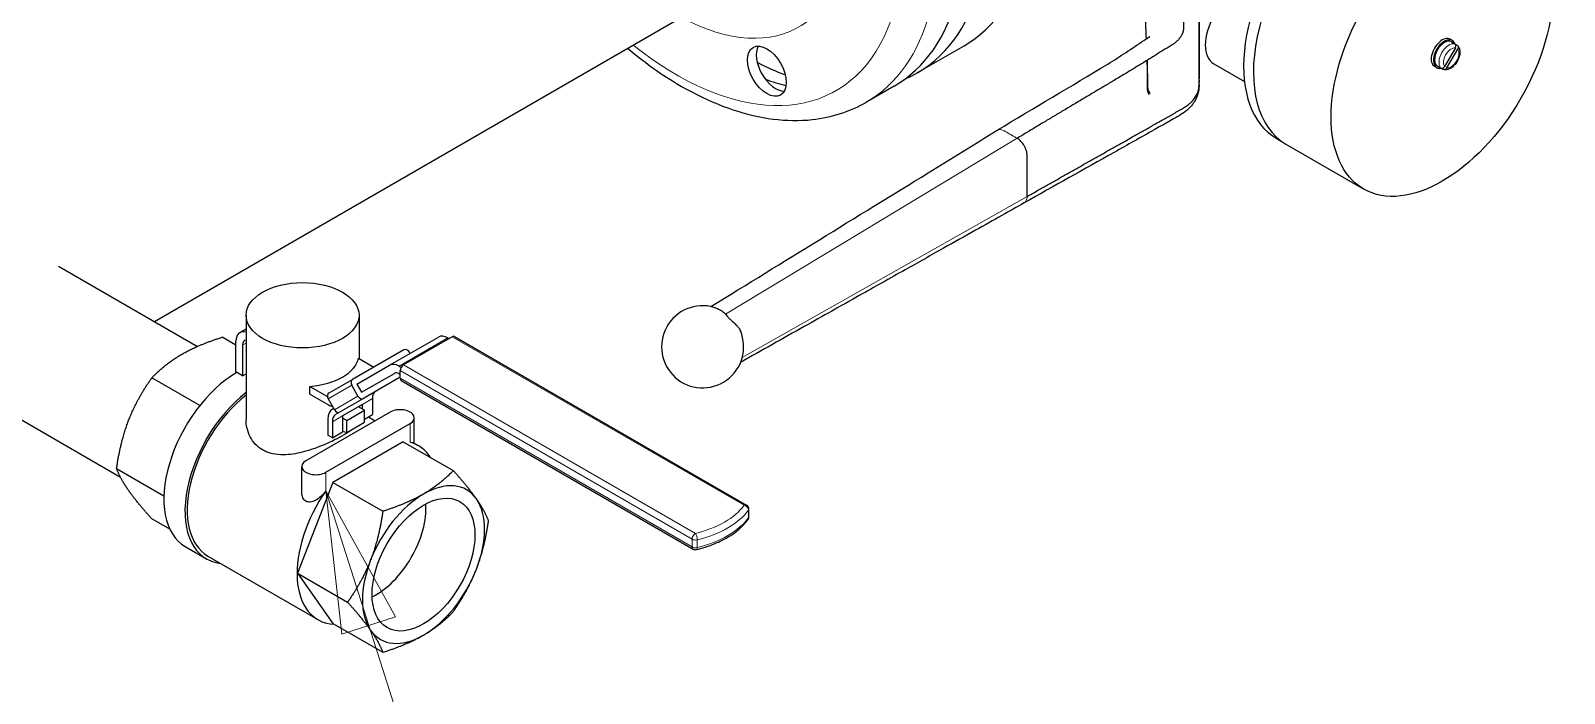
# Model space of a CAD drawing. Header units: millimetres. Extents: x 0 to 8400, y 0 to 5940.
# Drawn here: x 6740 to 7283, y 4742 to 4976 of the extents above; entities that cross this region are included whole.
import ezdxf

# ---------------------------------------------------------------- set-up
doc = ezdxf.new("R2010")
doc.units = ezdxf.units.MM
doc.header["$LTSCALE"] = 20
for name, color, linetype, lineweight in [('Symbol', 7, 'Continuous', 18), ('Visible', 7, 'Continuous', 25), ('Visible Narrow', 7, 'Continuous', 18)]:
    doc.layers.add(name, color=color, linetype=linetype, lineweight=lineweight)

# ---------------------------------------------------------------- blocks, each defined once
blk = doc.blocks.new('Balloon9')
at = {"layer": 'Symbol'}
for p, q in [((342.984, 238.275), (342.225, 240.657)), ((343.461, 238.427), (342.225, 240.657)), ((342.225, 240.657), (342.508, 238.123)), ((342.508, 238.123), (343.461, 238.427)), ((342.984, 238.275), (354.654, 201.637))]:
    blk.add_line(p, q, dxfattribs=at)
at = {"layer": 'Symbol', "flags": 128}
blk.add_lwpolyline([(343.461, 238.427), (342.225, 240.657), (342.508, 238.123), (343.461, 238.427)], dxfattribs=at)
at = {"layer": 'Symbol'}
blk.add_solid([(343.461, 238.427), (342.225, 240.657), (342.508, 238.123), (343.461, 238.427)], dxfattribs=at)

msp = doc.modelspace()

# ---------------------------------------------------------------- linework, layer by layer
at = {"layer": 'Visible'}
for p, q in [((6999.49, 4997.5), (6783.87, 4873.01)), ((7053.99, 4961.16), (7070.49, 4970.69)), ((7244.37, 4969.9), (7240.58, 4963.32)), ((7241.41, 4962.83), (7245.21, 4969.41)), ((7243.31, 4972.54), (7242.53, 4972.99)), ((7243.03, 4972.06), (7243.98, 4971.51)), ((7244.15, 4971.33), (7243.53, 4971.69)), ((7244.34, 4971.18), (7244.36, 4971.21)), ((7244.36, 4971.21), (7244.99, 4970.85)), ((7158.91, 4964.24), (7169.73, 4957.99)), ((7237.76, 4962.91), (7236.97, 4963.37)), ((7238.03, 4963.4), (7238.98, 4962.85)), ((7238.6, 4963.15), (7239.22, 4962.79)), ((7239.43, 4962.67), (7239.45, 4962.71)), ((7240.06, 4962.31), (7239.43, 4962.67)), ((7045.74, 4956.4), (7035.92, 4950.73)), ((7180.94, 4937.98), (7182.71, 4936.96)), ((7184.42, 4935.85), (7211.92, 4919.97)), ((6749.81, 4892.68), (6799.03, 4864.27)), ((6814.07, 4869.18), (6816.26, 4870.44)), ((6816.26, 4875.29), (6816.26, 4838.42)), ((6856.26, 4875.29), (6856.26, 4860.03)), ((6812.69, 4864.75), (6807.84, 4867.54)), ((6812.69, 4855.24), (6812.69, 4866.13)), ((6867.09, 4857.62), (6884.38, 4867.6)), ((6889.28, 4867.72), (6872, 4857.74)), ((6887.71, 4867.27), (6888.1, 4867.04)), ((6890.11, 4867.81), (6993.45, 4808.15)), ((6815.05, 4864.77), (6815.05, 4853.88)), ((6872.06, 4863.06), (6853.99, 4852.62)), ((6856.1, 4860.12), (6861.54, 4856.98)), ((6874.35, 4861.81), (6874.08, 4862.29)), ((6815.05, 4853.88), (6812.69, 4855.24)), ((6815.05, 4853.88), (6816.26, 4854.58)), ((6855.5, 4850.93), (6867.09, 4857.62)), ((6857.16, 4848.04), (6868.76, 4854.73)), ((6870.42, 4857.29), (6871.16, 4856.86)), ((6870.42, 4854.57), (6870.82, 4854.34)), ((6870.82, 4852.98), (6870.82, 4855.7)), ((6799.89, 4843.33), (6782.9, 4853.14)), ((6838.81, 4847.42), (6838.81, 4850.14)), ((6838.81, 4850.14), (6845.05, 4846.54)), ((6845.66, 4847.81), (6853.99, 4852.62)), ((6855.87, 4846.65), (6853.65, 4850.5)), ((6855.5, 4850.93), (6857.16, 4848.04)), ((6870.82, 4853.36), (6857.88, 4845.89)), ((6871.16, 4852.22), (6974.5, 4792.56)), ((6722.97, 4846.21), (6771.76, 4818.04)), ((6838.81, 4847.42), (6845.5, 4843.56)), ((6845.31, 4845.69), (6847.54, 4841.84)), ((6857.88, 4845.89), (6849.55, 4841.08)), ((6857.44, 4843.75), (6850.37, 4839.67)), ((6857.44, 4842.11), (6857.44, 4843.75)), ((6860.97, 4845.79), (6860.97, 4840.13)), ((6867.29, 4841.04), (6837.44, 4823.81)), ((6845.26, 4838.54), (6845.26, 4832.87)), ((6847.26, 4842.32), (6846.87, 4842.1)), ((6849.55, 4841.08), (6847.98, 4840.17)), ((6850.37, 4839.67), (6850.37, 4834)), ((6851.91, 4838.04), (6850.37, 4838.93)), ((6851.91, 4838.04), (6858.19, 4841.67)), ((6851.91, 4833.8), (6851.91, 4838.04)), ((6858.19, 4841.67), (6856.01, 4842.93)), ((6858.19, 4837.43), (6858.19, 4841.67)), ((6858.19, 4838.52), (6860.97, 4840.13)), ((6859.63, 4839.35), (6861.99, 4837.98)), ((6875.83, 4829.99), (6875.83, 4839)), ((6844.51, 4819.72), (6874.36, 4836.96)), ((6846.83, 4831.96), (6845.26, 4832.87)), ((6846.83, 4837.63), (6846.83, 4831.96)), ((6846.83, 4831.96), (6850.37, 4834)), ((6850.37, 4834.29), (6851.91, 4833.8)), ((6851.91, 4833.8), (6858.19, 4837.43)), ((6871.91, 4830.56), (6846.96, 4816.15)), ((6871.91, 4830.56), (6889.62, 4820.33)), ((6875.83, 4830), (6877.21, 4829.2)), ((6835.97, 4812.75), (6835.97, 4821.77)), ((6787.17, 4811.32), (6770.42, 4820.99)), ((6846.96, 4816.15), (6834.49, 4784)), ((6846.96, 4816.15), (6864.67, 4805.93)), ((6994.28, 4803.98), (6994.28, 4806.7)), ((6789.28, 4799.56), (6782.9, 4803.24)), ((6794.75, 4793.41), (6802.21, 4789.1)), ((6802.77, 4790.07), (6841.66, 4767.61)), ((6834.49, 4784), (6846.96, 4766.25)), ((6834.49, 4784), (6852.2, 4773.77)), ((6846.96, 4766.25), (6864.67, 4756.03))]:
    msp.add_line(p, q, dxfattribs=at)
for centre, radius, start, end in [((6977.88, 4864.13), 14.53, 73.8007, 22.7481), ((6992.61, 4806.7), 1.67, 0, 60), ((6992.61, 4803.98), 1.67, 323.804, 0), ((6975.33, 4794), 1.67, 240, 283.7083)]:
    msp.add_arc(centre, radius, start, end, dxfattribs=at)
for centre, major_axis, ratio, start_param, end_param in [((7009.38, 5076.54), (61.11, -105.85), 0.57735, 0, 3.141593), ((6984.63, 5062.25), (61.11, -105.85), 0.57735, 0, 3.141593), ((6992.88, 5067.01), (61.11, -105.85), 0.57735, 6.215637, 9.492326), ((7212.25, 4984.06), (27.83, 48.21), 0.57735, 0, 3.141593), ((7208.71, 4986.1), (-27.78, -48.11), 0.57735, 4.480311, 6.283185), ((7166.27, 4976.99), (-7.36, -12.75), 0.57735, 3.141593, 6.283185), ((7239.75, 4968.18), (2.78, 4.81), 0.57735, 0, 3.141593), ((7003.75, 4963.48), (-4.86, 8.42), 0.57735, 0.329161, 2.812432), ((7240.53, 4967.73), (-2.78, -4.81), 0.57735, 2.675273, 6.749505), ((7240.53, 4967.73), (-2.5, -4.33), 0.57735, 3.141593, 6.283185), ((7241.48, 4967.18), (2.5, 4.33), 0.57735, 6.115737, 6.450633), ((6992.88, 5067.01), (61.11, -105.85), 0.57735, 5.547816, 5.663602), ((7241.48, 4967.18), (-2.5, -4.33), 0.57735, 6.115737, 6.450633), ((6984.63, 5062.25), (58.89, -102), 0.57735, 5.685087, 5.774868), ((6817.4, 4863.41), (-3.33, 5.77), 0.57735, 5.742874, 7.068583), ((6817.4, 4863.41), (-1.67, 2.89), 0.57735, 6.004472, 7.068583), ((6887.71, 4861.83), (-3.33, 5.77), 0.57735, 5.497787, 6.283185), ((6889.28, 4866.36), (0.83, 1.44), 0.57735, 0, 0.785398), ((6836.26, 4861.59), (20, 0), 0.57735, 4.840324, 6.155251), ((6872.9, 4861.61), (-0.83, 1.44), 0.816497, 4.712389, 6.283185), ((6813.08, 4825.17), (-18.33, -31.75), 0.57735, 3.930017, 6.283185), ((6870.42, 4851.85), (-3.33, 5.77), 0.57735, 5.497787, 6.283185), ((6870.42, 4851.85), (-1.67, 2.89), 0.57735, 5.497787, 6.283185), ((6872, 4856.38), (0.83, 1.44), 0.57735, 0.785398, 2.356194), ((6854.83, 4851.18), (-0.83, 1.44), 0.816497, 0, 1.570796), ((6872, 4853.66), (-0.83, -1.44), 0.57735, 5.497787, 6.283185), ((6820.55, 4820.86), (-18.33, -31.75), 0.57735, 4.093082, 6.529994), ((6820.55, 4820.86), (-17.78, -30.79), 0.57735, 4.098323, 6.283185), ((6846.49, 4846.37), (-0.83, 1.44), 0.816497, 0, 1.570796), ((6845.5, 4849), (3.33, -5.77), 0.57735, 5.497787, 5.792303), ((6857.05, 4847.33), (0.83, -1.44), 0.816497, 4.712389, 6.283185), ((6864.9, 4843.53), (-2.78, 4.81), 0.57735, 0, 0.785398), ((6850.76, 4835.36), (-3.89, 6.74), 0.57735, 0, 0.785398), ((6850.76, 4835.36), (-2.78, 4.81), 0.57735, 0, 0.785398), ((6848.71, 4842.52), (0.83, -1.44), 0.816497, 4.712389, 6.283185), ((6870.83, 4839), (5, 0), 0.57735, 5.497787, 8.63938), ((6859.44, 4798.4), (17.78, 30.79), 0.57735, 5.994111, 6.432872), ((6840.97, 4821.77), (-5, 0), 0.57735, 5.497787, 8.63938), ((6879.08, 4787.06), (15.28, 26.46), 0.57735, 6.021386, 7.068583), ((6859.44, 4798.4), (-17.78, -30.79), 0.57735, 4.562702, 6.572259), ((6879.08, 4787.06), (-15.28, -26.46), 0.57735, 3.926991, 4.974188), ((6862.27, 4796.77), (12.5, 21.64), 0.57735, 3.849593, 5.575185), ((6879.08, 4787.06), (15.28, 26.46), 0.57735, 4.974188, 6.021386), ((6879.08, 4787.06), (-15.28, -26.46), 0.57735, 4.974188, 6.021386), ((6879.08, 4787.06), (15.28, 26.46), 0.57735, 3.926991, 4.974188), ((6879.08, 4787.06), (-15.28, -26.46), 0.57735, 6.021386, 7.068583)]:
    msp.add_ellipse(centre, major_axis=major_axis, ratio=ratio, start_param=start_param, end_param=end_param, dxfattribs=at)
for centre, major_axis in [((7239.75, 4968.18), (27.83, 48.21)), ((7000.61, 4961.66), (4.86, -8.42)), ((6836.26, 4875.29), (-20, 0)), ((6879.08, 4787.06), (12.87, 22.29))]:
    msp.add_ellipse(centre, major_axis=major_axis, ratio=0.57735, dxfattribs=at)
for points, knots in [([(7165.95, 5044.14), (7165.32, 5043.76), (7163.71, 5042.79), (7162.09, 5041.82), (7161.08, 5041.21), (7161.01, 5041.16), (7160.87, 5041.08), (7160.59, 5040.91), (7160.1, 5040.61), (7159.46, 5040.23), (7158.86, 5039.87), (7158.45, 5039.62), (7158.24, 5039.49), (7157.96, 5039.32), (7157.49, 5039.03), (7156.69, 5038.54), (7155.91, 5038.07), (7155.19, 5037.63), (7154.69, 5037.33), (7154.25, 5037.07), (7153.88, 5036.85), (7153.6, 5036.69), (7153.32, 5036.52), (7153.02, 5036.34), (7152.72, 5036.16), (7152.46, 5036.01), (7152.25, 5035.89), (7152.04, 5035.75), (7151.76, 5035.57), (7151.41, 5035.33), (7151.05, 5035.07), (7150.79, 5034.87), (7150.63, 5034.73), (7150.57, 5034.68), (7150.5, 5034.62), (7150.45, 5034.58), (7150.32, 5034.46), (7150.11, 5034.27), (7149.65, 5033.81), (7149.25, 5033.35), (7148.83, 5032.78), (7148.52, 5032.29), (7148.27, 5031.8), (7148.14, 5031.49), (7148.09, 5031.38), (7148.09, 5031.36), (7148.08, 5031.34), (7148.02, 5031.17), (7147.93, 5030.92), (7147.84, 5030.59), (7147.8, 5030.39), (7147.77, 5030.2), (7147.74, 5030.04), (7147.72, 5029.84), (7147.7, 5029.67), (7147.69, 5029.5), (7147.69, 5029.36), (7147.69, 5029.03), (7147.69, 5028.75), (7147.7, 5028.51), (7147.7, 5028.5), (7147.7, 5028.29), (7147.71, 5027.86), (7147.74, 5027.23), (7147.76, 5026.6), (7147.79, 5025.98), (7147.81, 5025.38), (7147.83, 5024.8), (7147.84, 5024.22), (7147.86, 5023.66), (7147.87, 5022.97), (7147.87, 5022.12), (7147.87, 5021.07), (7147.86, 5020), (7147.85, 5019.13), (7147.84, 5018.38), (7147.83, 5017.72), (7147.82, 5017.07), (7147.82, 5016.49), (7147.82, 5016), (7147.82, 5015.5), (7147.82, 5015), (7147.83, 5014.25), (7147.83, 5013.56), (7147.84, 5012.69), (7147.85, 5011.71), (7147.86, 5010.62), (7147.87, 5009.54), (7147.88, 5008.63), (7147.91, 5005.01), (7147.94, 5001.75), (7147.97, 4998.68), (7147.97, 4998.32), (7147.98, 4997.61), (7147.99, 4996.71), (7147.99, 4995.8), (7148, 4995.08), (7148.01, 4994.36), (7148.01, 4993.63), (7148.02, 4992.9), (7148.03, 4992.16), (7148.04, 4991.22), (7148.05, 4990.1), (7148.06, 4988.96), (7148.08, 4987.83), (7148.1, 4986.42), (7148.12, 4984.93), (7148.14, 4983.45), (7148.15, 4982.28), (7148.15, 4981.21), (7148.16, 4980.16), (7148.16, 4979.31), (7148.16, 4978.64), (7148.16, 4977.99), (7148.16, 4977.45), (7148.17, 4977.05), (7148.16, 4976.95), (7148.16, 4976.9), (7148.15, 4976.74), (7148.13, 4976.47), (7148.08, 4976.18), (7148.04, 4975.97), (7148.01, 4975.83), (7147.96, 4975.65), (7147.89, 4975.42), (7147.8, 4975.15), (7147.64, 4974.77), (7147.41, 4974.29), (7147.07, 4973.74), (7146.73, 4973.29), (7146.43, 4972.94), (7146.2, 4972.68), (7145.95, 4972.42), (7145.74, 4972.22), (7145.57, 4972.07), (7145.43, 4971.95), (7145.3, 4971.84), (7145.11, 4971.69), (7144.92, 4971.53), (7144.71, 4971.38), (7144.44, 4971.19), (7144.14, 4970.99), (7143.63, 4970.67), (7143.06, 4970.33), (7142.32, 4969.87), (7141.57, 4969.41), (7140.56, 4968.79), (7139.28, 4967.99), (7137.72, 4967.03), (7136.14, 4966.05), (7134.53, 4965.05), (7132.9, 4964.05), (7131.25, 4963.04), (7129.3, 4961.86), (7127.05, 4960.49), (7124.19, 4958.77), (7120.99, 4956.87), (7117.47, 4954.78), (7113.92, 4952.67), (7110.35, 4950.55), (7106.78, 4948.43), (7103.81, 4946.65), (7100.86, 4944.89), (7097.91, 4943.12), (7094.42, 4941.02), (7091.53, 4939.28), (7089.82, 4938.25), (7089.26, 4937.91)], [6.77444, 6.77444, 6.77444, 6.77444, 8.083599, 10.125549, 10.1466, 10.188702, 10.272907, 10.441315, 10.778132, 11.283356, 11.788581, 12.125398, 12.209602, 12.293806, 12.756929, 13.304256, 14.146298, 14.483114, 14.819931, 15.156748, 15.325156, 15.493564, 15.661972, 15.830381, 15.998789, 16.167197, 16.249193, 16.331189, 16.49518, 16.659171, 16.823162, 17.017902, 17.028152, 17.069149, 17.110147, 17.130646, 17.151145, 17.315136, 17.479128, 17.971101, 18.135093, 18.463075, 18.791058, 18.955049, 18.960174, 18.965299, 18.975548, 18.996047, 19.221535, 19.365027, 19.488021, 19.529019, 19.652012, 19.734008, 19.857001, 19.938997, 20.020992, 20.102988, 20.56443, 20.571421, 20.578413, 20.592396, 20.997906, 21.445365, 21.892823, 22.340282, 22.787741, 23.2352, 23.682659, 24.130118, 24.577577, 25.36063, 26.255547, 27.26233, 28.157247, 28.604706, 29.275895, 29.947083, 30.394542, 30.842001, 31.289459, 31.736918, 32.184377, 33.303024, 33.526754, 34.421671, 35.764048, 36.211507, 37.106425, 38.001342, 45.174667, 45.18865, 45.608143, 46.055602, 46.950519, 47.845437, 48.292896, 48.740355, 49.635273, 50.082731, 50.53019, 51.425108, 52.320026, 53.214943, 54.109861, 55.004779, 56.570885, 57.689532, 58.58445, 59.479367, 60.374285, 61.269203, 61.716662, 62.164121, 63.059038, 63.22303, 63.305025, 63.346023, 63.387021, 63.796999, 64.206977, 64.370969, 64.53496, 64.698951, 65.026934, 65.354916, 65.682899, 66.338864, 66.994829, 67.650794, 67.978777, 68.306759, 68.634742, 68.962724, 69.126716, 69.290707, 69.454698, 69.618689, 69.946672, 70.110663, 70.274655, 70.766628, 70.93062, 71.521575, 72.112531, 72.703486, 73.294442, 74.476353, 75.658264, 76.840175, 78.022086, 79.203997, 80.385909, 81.56782, 83.340686, 85.113553, 87.477375, 89.841197, 92.20502, 94.568842, 96.932664, 99.296486, 100.478397, 102.84222, 105.206042, 107.569864, 108.751775, 108.751775, 108.751775, 108.751775]), ([(7092.76, 4917.34), (7093.33, 4917.66), (7095.04, 4918.63), (7097.9, 4920.24), (7101.33, 4922.18), (7104.19, 4923.79), (7107.04, 4925.41), (7109.9, 4927.02), (7113.33, 4928.96), (7116.76, 4930.89), (7120.18, 4932.83), (7123.61, 4934.76), (7126.75, 4936.54), (7129.61, 4938.15), (7131.9, 4939.44), (7133.9, 4940.57), (7135.61, 4941.54), (7137.32, 4942.51), (7139.04, 4943.48), (7140.75, 4944.45), (7142.47, 4945.41), (7143.9, 4946.22), (7145.04, 4946.87), (7145.89, 4947.35), (7146.75, 4947.83), (7147.4, 4948.2), (7148, 4948.54), (7148.38, 4948.78), (7148.75, 4949.02), (7149.04, 4949.21), (7149.31, 4949.41), (7149.58, 4949.61), (7149.78, 4949.77), (7149.98, 4949.92), (7150.23, 4950.13), (7150.53, 4950.4), (7150.88, 4950.73), (7151.21, 4951.06), (7151.62, 4951.51), (7152.08, 4952.09), (7152.55, 4952.81), (7152.88, 4953.42), (7153.1, 4953.91), (7153.24, 4954.29), (7153.34, 4954.6), (7153.41, 4954.85), (7153.45, 4955.04), (7153.52, 4955.33), (7153.58, 4955.71), (7153.61, 4956.04), (7153.62, 4956.23), (7153.62, 4956.3), (7153.63, 4956.41), (7153.63, 4956.85), (7153.63, 4957.44), (7153.63, 4958.13), (7153.63, 4958.83), (7153.63, 4959.7), (7153.63, 4960.74), (7153.63, 4961.78), (7153.63, 4962.91), (7153.63, 4964.3), (7153.63, 4965.7), (7153.63, 4967), (7153.63, 4968.04), (7153.63, 4969.09), (7153.63, 4970.13), (7153.63, 4971), (7153.63, 4971.7), (7153.63, 4972.39), (7153.63, 4973.09), (7153.63, 4973.78), (7153.63, 4974.48), (7153.63, 4975.35), (7153.63, 4976.22), (7153.63, 4976.91), (7153.63, 4977.25), (7153.63, 4977.42), (7153.63, 4980.21), (7153.63, 4983.34), (7153.63, 4986.83), (7153.63, 4987.69), (7153.63, 4988.74), (7153.63, 4989.78), (7153.63, 4990.74), (7153.63, 4991.61), (7153.63, 4992.3), (7153.63, 4993.09), (7153.63, 4993.61), (7153.63, 4994.13), (7153.63, 4994.65), (7153.63, 4995.26), (7153.63, 4995.95), (7153.63, 4996.65), (7153.63, 4997.43), (7153.63, 4998.35), (7153.63, 4999.43), (7153.63, 5000.48), (7153.63, 5001.3), (7153.63, 5001.95), (7153.63, 5002.48), (7153.63, 5003), (7153.63, 5003.52), (7153.63, 5004.04), (7153.63, 5004.56), (7153.63, 5005.08), (7153.63, 5005.59), (7153.63, 5005.93), (7153.63, 5006.09), (7153.63, 5006.1), (7153.63, 5006.29), (7153.63, 5006.5), (7153.63, 5006.75), (7153.63, 5006.84), (7153.64, 5006.95), (7153.65, 5007.06), (7153.67, 5007.19), (7153.69, 5007.29), (7153.71, 5007.4), (7153.74, 5007.51), (7153.8, 5007.7), (7153.85, 5007.85), (7153.89, 5007.95), (7153.89, 5007.96), (7153.89, 5007.97), (7153.9, 5007.97), (7153.92, 5008.04), (7154.01, 5008.22), (7154.17, 5008.53), (7154.37, 5008.83), (7154.63, 5009.18), (7154.89, 5009.46), (7155.18, 5009.73), (7155.31, 5009.85), (7155.38, 5009.91), (7155.42, 5009.94), (7155.46, 5009.97), (7155.49, 5010), (7155.59, 5010.08), (7155.74, 5010.19), (7155.96, 5010.35), (7156.18, 5010.5), (7156.37, 5010.61), (7156.52, 5010.71), (7156.68, 5010.8), (7156.88, 5010.91), (7157.13, 5011.05), (7157.37, 5011.19), (7157.62, 5011.33), (7157.86, 5011.46), (7158.19, 5011.65), (7158.59, 5011.88), (7159.08, 5012.15), (7159.81, 5012.57), (7160.65, 5013.04), (7161.54, 5013.54), (7162.07, 5013.84), (7162.38, 5014.02), (7162.62, 5014.15), (7163.07, 5014.41), (7163.72, 5014.77), (7164.37, 5015.14), (7164.86, 5015.42), (7165.15, 5015.58), (7165.29, 5015.66), (7165.36, 5015.7), (7166.38, 5016.27), (7170.7, 5018.71), (7175.01, 5021.15), (7178.33, 5023.03)], [-53.771358, -53.771358, -53.771358, -53.771358, -52.589447, -50.225625, -47.861802, -45.49798, -44.316069, -41.952247, -39.588425, -37.224602, -34.86078, -32.496958, -30.133136, -28.360269, -26.587402, -25.405491, -24.22358, -23.041669, -21.859758, -20.677847, -19.495936, -18.314025, -17.723069, -17.132114, -16.541158, -15.950202, -15.786211, -15.294237, -15.130246, -14.966255, -14.638272, -14.474281, -14.31029, -14.146298, -13.982307, -13.654325, -13.326342, -12.998359, -12.670377, -12.014412, -11.358447, -10.702482, -10.374499, -10.046516, -9.718534, -9.554543, -9.390551, -9.22656, -8.816582, -8.406604, -8.365606, -8.324608, -8.242612, -8.078621, -7.183703, -6.736245, -6.288786, -5.393868, -4.49895, -3.604033, -2.709115, -1.590468, -0.024362, 0.870556, 1.765474, 2.660391, 3.555309, 4.450227, 4.897686, 5.345145, 6.240062, 6.687521, 7.13498, 8.029898, 8.924815, 9.372274, 9.80575, 9.80575, 9.80575, 16.979075, 17.873993, 18.76891, 19.216369, 20.558746, 21.453664, 21.677393, 22.79604, 23.243499, 23.690958, 24.138417, 24.585876, 25.033334, 25.704523, 26.375711, 26.82317, 27.718088, 28.72487, 29.619788, 30.402841, 30.8503, 31.297758, 31.745217, 32.192676, 32.640135, 33.087594, 33.535053, 33.982512, 34.388021, 34.402004, 34.408996, 34.415987, 34.877429, 34.959425, 35.041421, 35.123416, 35.24641, 35.328405, 35.451399, 35.492397, 35.61539, 35.758882, 35.98437, 36.004869, 36.015119, 36.015119, 36.025368, 36.025368, 36.189359, 36.517342, 36.845325, 37.009316, 37.50129, 37.665281, 37.829272, 37.849771, 37.87027, 37.911268, 37.952266, 37.962515, 38.157255, 38.321246, 38.485237, 38.649229, 38.731224, 38.81322, 38.981628, 39.150037, 39.318445, 39.486853, 39.655261, 39.82367, 40.160486, 40.497303, 40.83412, 41.676161, 42.223488, 42.686611, 42.770815, 42.855019, 43.191836, 43.697061, 44.202286, 44.539102, 44.707511, 44.791715, 44.833817, 44.854868, 46.896819, 53.771358, 53.771358, 53.771358, 53.771358]), ([(7153.63, 5006.08), (7153.63, 5006.07), (7153.63, 5006.05), (7153.63, 5005.98), (7153.63, 5005.93), (7153.63, 5005.73), (7153.63, 5005.57), (7153.63, 5004.95), (7153.63, 5004.49), (7153.63, 5002.64), (7153.63, 5001.25), (7153.63, 4995.7), (7153.63, 4991.54), (7153.63, 4977.89), (7153.63, 4968.4), (7153.63, 4958.93)], [0, 0, 0, 0, 0.008144, 0.008144, 0.032561, 0.032561, 0.105811, 0.105811, 0.32556, 0.32556, 0.984808, 0.984808, 2.962551, 2.962551, 7.465312, 7.465312, 7.465312, 7.465312]), ([(7134.98, 4973.15), (7134.91, 4975.17), (7134.84, 4977.2), (7134.62, 4983.89), (7134.32, 4988.11), (7134.32, 4993.34)], [2.68606, 2.68606, 2.68606, 2.68606, 3.647899, 3.647899, 5.864753, 5.864753, 5.864753, 5.864753]), ([(7082.21, 4940.74), (7095.08, 4948.66), (7108.49, 4956.33), (7125.75, 4966.92), (7129.9, 4969.68), (7134.68, 4972.96), (7135.31, 4973.38), (7135.98, 4973.81), (7136.04, 4973.85), (7136.11, 4973.9), (7136.12, 4973.91), (7136.16, 4973.94), (7136.17, 4973.94), (7136.2, 4973.96), (7136.2, 4973.96), (7136.2, 4973.96)], [0, 0, 0, 0, 5.000413, 5.000413, 6.722524, 6.722524, 6.965874, 6.965874, 6.988684, 6.988684, 6.996554, 6.996554, 7.012584, 7.012584, 7.030893, 7.030893, 7.030893, 7.030893]), ([(6951.4, 4969.74), (6954.13, 4967.44), (6956.91, 4965.28), (6969.14, 4956.46), (6978.89, 4951.27), (6998.14, 4944.85), (7007.68, 4943.57), (7023.55, 4945.29), (7030.1, 4947.37), (7035.92, 4950.73)], [4.411416, 4.411416, 4.411416, 4.411416, 4.51026, 4.51026, 4.842599, 4.842599, 5.16995, 5.16995, 5.419528, 5.419528, 5.419528, 5.419528]), ([(7245.15, 4970.72), (7245.39, 4970.47), (7245.56, 4970.19), (7245.85, 4969.51), (7245.93, 4969.12), (7245.99, 4968.24), (7245.94, 4967.75), (7245.73, 4966.75), (7245.56, 4966.24), (7245.11, 4965.27), (7244.83, 4964.81), (7244.2, 4963.96), (7243.84, 4963.58), (7243.07, 4962.91), (7242.65, 4962.64), (7241.77, 4962.26), (7241.32, 4962.15), (7240.65, 4962.16), (7240.45, 4962.18), (7240.25, 4962.23)], [0.953866, 0.953866, 0.953866, 0.953866, 1.198656, 1.198656, 1.495253, 1.495253, 1.844956, 1.844956, 2.202874, 2.202874, 2.555909, 2.555909, 2.909375, 2.909375, 3.267756, 3.267756, 3.612041, 3.612041, 3.758523, 3.758523, 3.758523, 3.758523]), ([(7244.37, 4969.9), (7244.44, 4970.02), (7244.5, 4970.17), (7244.56, 4970.44), (7244.56, 4970.6), (7244.52, 4970.85), (7244.47, 4970.99), (7244.35, 4971.18), (7244.25, 4971.27), (7244.15, 4971.33)], [0.4504591, 0.4504591, 0.4504591, 0.4504591, 0.4885333, 0.4885333, 0.5260468, 0.5260468, 0.563141, 0.563141, 0.5999682, 0.5999682, 0.5999682, 0.5999682]), ([(7244.99, 4970.85), (7245.08, 4970.79), (7245.18, 4970.7), (7245.31, 4970.5), (7245.36, 4970.37), (7245.4, 4970.12), (7245.39, 4969.96), (7245.34, 4969.69), (7245.28, 4969.54), (7245.21, 4969.41)], [0, 0, 0, 0, 0.0368272, 0.0368272, 0.0739214, 0.0739214, 0.1114349, 0.1114349, 0.1495092, 0.1495092, 0.1495092, 0.1495092]), ([(7135.36, 4963.09), (7135.35, 4963.4), (7135.34, 4963.71), (7135.3, 4964.52), (7135.28, 4965.01), (7135.25, 4965.5)], [1.1009385, 1.1009385, 1.1009385, 1.1009385, 1.2502765, 1.2502765, 1.4822568, 1.4822568, 1.4822568, 1.4822568]), ([(7239.22, 4962.79), (7239.32, 4962.73), (7239.45, 4962.7), (7239.68, 4962.68), (7239.82, 4962.71), (7240.06, 4962.8), (7240.19, 4962.88), (7240.4, 4963.06), (7240.51, 4963.19), (7240.58, 4963.32)], [0, 0, 0, 0, 0.0368272, 0.0368272, 0.0739214, 0.0739214, 0.1114349, 0.1114349, 0.1495092, 0.1495092, 0.1495092, 0.1495092]), ([(7241.41, 4962.83), (7241.34, 4962.71), (7241.23, 4962.58), (7241.03, 4962.4), (7240.89, 4962.32), (7240.66, 4962.23), (7240.51, 4962.2), (7240.28, 4962.22), (7240.15, 4962.25), (7240.06, 4962.31)], [0.4504591, 0.4504591, 0.4504591, 0.4504591, 0.4885333, 0.4885333, 0.5260468, 0.5260468, 0.563141, 0.563141, 0.5999682, 0.5999682, 0.5999682, 0.5999682]), ([(7135.54, 4956.32), (7135.54, 4956.32), (7135.54, 4956.32), (7135.54, 4956.33), (7135.54, 4956.33), (7135.54, 4956.35), (7135.54, 4956.36), (7135.54, 4956.38), (7135.54, 4956.39), (7135.54, 4956.43), (7135.53, 4956.46), (7135.53, 4956.57), (7135.53, 4956.66), (7135.51, 4956.99), (7135.51, 4957.23), (7135.5, 4958.03), (7135.5, 4958.56), (7135.48, 4960.07), (7135.45, 4961.04), (7135.41, 4962.04)], [0.0291443, 0.0291443, 0.0291443, 0.0291443, 0.0312907, 0.0312907, 0.0352524, 0.0352524, 0.0385786, 0.0385786, 0.0422175, 0.0422175, 0.0531349, 0.0531349, 0.0859006, 0.0859006, 0.184307, 0.184307, 0.4509641, 0.4509641, 0.9320306, 0.9320306, 0.9320306, 0.9320306]), ([(7153.63, 4957), (7153.63, 4956.89), (7153.63, 4956.78), (7153.63, 4956.63), (7153.63, 4956.59), (7153.63, 4956.51), (7153.63, 4956.45), (7153.63, 4956.35), (7153.63, 4956.32), (7153.63, 4956.26), (7153.62, 4956.23), (7153.62, 4956.18), (7153.62, 4956.16), (7153.62, 4956.13), (7153.62, 4956.11), (7153.62, 4956.07), (7153.62, 4956.04), (7153.6, 4955.76), (7153.58, 4955.53), (7153.5, 4954.89), (7153.43, 4954.49), (7153.04, 4952.92), (7152.54, 4951.78), (7151.11, 4949.54), (7150.1, 4948.45), (7148.23, 4946.93), (7147.43, 4946.39), (7145.18, 4945.11), (7143.9, 4944.4), (7140.96, 4942.73), (7139.38, 4941.84), (7133.04, 4938.25), (7128.29, 4935.57), (7112.93, 4926.97), (7102.33, 4921.03), (7091.72, 4915.06)], [0, 0, 0, 0, 0.050164, 0.050164, 0.068975, 0.068975, 0.089461, 0.089461, 0.098365, 0.098365, 0.107637, 0.107637, 0.114093, 0.114093, 0.120568, 0.120568, 0.128293, 0.128293, 0.208742, 0.208742, 0.340295, 0.340295, 0.738279, 0.738279, 1.209944, 1.209944, 1.503836, 1.503836, 2.022209, 2.022209, 2.627863, 2.627863, 4.444827, 4.444827, 8.50227, 8.50227, 8.50227, 8.50227]), ([(7136, 4953.36), (7136, 4953.36), (7136, 4953.36), (7136, 4953.36), (7136, 4953.36), (7136, 4953.36), (7136, 4953.36), (7136, 4953.36), (7136, 4953.36), (7136, 4953.36), (7136, 4953.36), (7136, 4953.36), (7136, 4953.37), (7135.98, 4953.39), (7135.97, 4953.42), (7135.93, 4953.51), (7135.9, 4953.57), (7135.8, 4953.81), (7135.72, 4954), (7135.52, 4954.6), (7135.43, 4955.02), (7135.37, 4955.57), (7135.36, 4955.72), (7135.36, 4955.86)], [0.2596614, 0.2596614, 0.2596614, 0.2596614, 0.2596628, 0.2596628, 0.2596784, 0.2596784, 0.2596939, 0.2596939, 0.2597251, 0.2597251, 0.2598504, 0.2598504, 0.2608407, 0.2608407, 0.2686718, 0.2686718, 0.2873778, 0.2873778, 0.3436339, 0.3436339, 0.4717749, 0.4717749, 0.5199224, 0.5199224, 0.5199224, 0.5199224]), ([(7136.38, 4953.77), (7136.38, 4953.77), (7136.38, 4953.77), (7136.38, 4953.77), (7136.38, 4953.77), (7136.38, 4953.77), (7136.38, 4953.77), (7136.38, 4953.77), (7136.38, 4953.77), (7136.38, 4953.77), (7136.38, 4953.77), (7136.38, 4953.77), (7136.38, 4953.77), (7136.38, 4953.78), (7136.37, 4953.78), (7136.35, 4953.81), (7136.34, 4953.83), (7136.28, 4953.91), (7136.25, 4953.97), (7136.1, 4954.2), (7136, 4954.37), (7135.71, 4955), (7135.58, 4955.47), (7135.53, 4956.03), (7135.53, 4956.13), (7135.53, 4956.23)], [0.2789747, 0.2789747, 0.2789747, 0.2789747, 0.2789882, 0.2789882, 0.2790176, 0.2790176, 0.2790471, 0.2790471, 0.2790765, 0.2790765, 0.2791358, 0.2791358, 0.2793768, 0.2793768, 0.2812844, 0.2812844, 0.2887787, 0.2887787, 0.3093546, 0.3093546, 0.3711842, 0.3711842, 0.5239095, 0.5239095, 0.5568634, 0.5568634, 0.5568634, 0.5568634]), ([(7135.54, 4956.38), (7135.54, 4956.38), (7135.54, 4956.38), (7135.54, 4956.38), (7135.54, 4956.38), (7135.54, 4956.38), (7135.54, 4956.38), (7135.54, 4956.38), (7135.54, 4956.38), (7135.54, 4956.38), (7135.54, 4956.38), (7135.54, 4956.39), (7135.54, 4956.39), (7135.54, 4956.39), (7135.54, 4956.39), (7135.54, 4956.39), (7135.54, 4956.39), (7135.54, 4956.39), (7135.54, 4956.39), (7135.54, 4956.39)], [0.005993257, 0.005993257, 0.005993257, 0.005993257, 0.006074484, 0.006074484, 0.006568085, 0.006568085, 0.006849205, 0.006849205, 0.007345347, 0.007345347, 0.007590059, 0.007590059, 0.008155486, 0.008155486, 0.008794353, 0.008794353, 0.009388622, 0.009388622, 0.009818721, 0.009818721, 0.009818721, 0.009818721]), ([(6980.8, 4878.36), (7006.44, 4894.14), (7032.09, 4909.92), (7065.9, 4930.71), (7074.05, 4935.73), (7082.21, 4940.74)], [0.029605, 0.029605, 0.029605, 0.029605, 10, 10, 13.170746, 13.170746, 13.170746, 13.170746]), ([(7092.76, 4917.34), (7092.76, 4919.73), (7092.76, 4922.77), (7092.76, 4926.11), (7092.76, 4927.32), (7092.76, 4928.54), (7092.76, 4929.74), (7092.76, 4930.72), (7092.76, 4931.17), (7092.76, 4931.47), (7092.78, 4932.2), (7092.63, 4933.23), (7092.19, 4934.43), (7091.6, 4935.6), (7090.82, 4936.65), (7089.93, 4937.47), (7089.48, 4937.78), (7089.26, 4937.91)], [29.804815, 29.804815, 29.804815, 29.804815, 34.712749, 35.939732, 36.553224, 37.166716, 38.393699, 39.007191, 39.160564, 39.313937, 39.620683, 40.696798, 41.234856, 41.772914, 42.849029, 43.387087, 43.925145, 43.925145, 43.925145, 43.925145]), ([(7091.72, 4915.06), (7089.1, 4913.59), (7086.49, 4912.12), (7080.74, 4908.89), (7077.6, 4907.13), (7070.7, 4903.25), (7066.93, 4901.13), (7058.65, 4896.47), (7054.13, 4893.93), (7044.19, 4888.35), (7038.77, 4885.3), (7026.85, 4878.59), (7020.34, 4874.94), (7006.33, 4867.06), (6998.83, 4862.84), (6991.33, 4858.63)], [0, 0, 0, 0, 1, 1, 2.2, 2.2, 3.64, 3.64, 5.368, 5.368, 7.4416, 7.4416, 9.92992, 9.92992, 12.799663, 12.799663, 12.799663, 12.799663]), ([(6981.93, 4878.08), (6982.01, 4878.06), (6982.09, 4878.03), (6982.58, 4877.88), (6982.94, 4877.76), (6984.13, 4877.2), (6984.56, 4876.93), (6985.42, 4876.29), (6985.75, 4875.95), (6985.98, 4875.68)], [-0.3797434, -0.3797434, -0.3797434, -0.3797434, -0.3538963, -0.3538963, -0.2442565, -0.2442565, -0.1425173, -0.1425173, 0, 0, 0, 0]), ([(6985.98, 4875.68), (6986.11, 4875.52), (6986.27, 4875.34), (6986.62, 4874.94), (6986.81, 4874.73), (6987.28, 4874.24), (6987.59, 4873.93), (6988.35, 4873.2), (6988.74, 4872.84), (6989.53, 4872.08), (6989.92, 4871.71), (6990.32, 4871.29), (6990.49, 4871.11), (6990.88, 4870.55), (6991.09, 4870.19), (6991.28, 4869.75)], [-2.638335, -2.638335, -2.638335, -2.638335, -2.541484, -2.541484, -2.438567, -2.438567, -2.28348, -2.28348, -2.054864, -2.054864, -1.611003, -1.611003, -1.379395, -1.379395, -1.144948, -1.144948, -1.144948, -1.144948]), ([(6853.74, 4834.86), (6853.65, 4834.79), (6853.56, 4834.72), (6853.12, 4834.38), (6852.73, 4834.11), (6851.99, 4833.61), (6851.64, 4833.39), (6851.08, 4833.05), (6850.88, 4832.93), (6850.52, 4832.72), (6850.35, 4832.62), (6849.98, 4832.41), (6849.78, 4832.3), (6849.21, 4831.99), (6848.84, 4831.79), (6846.84, 4830.75), (6845.06, 4829.93), (6840.88, 4828.24), (6838.47, 4827.42), (6833.88, 4826.29), (6831.69, 4825.95), (6828.2, 4825.89), (6826.85, 4826.01), (6825.05, 4826.41), (6824.53, 4826.56), (6823.76, 4826.84), (6823.49, 4826.95), (6823, 4827.16), (6822.78, 4827.27), (6822.41, 4827.46), (6822.26, 4827.54), (6822.12, 4827.62), (6821.2, 4828.15), (6820.36, 4828.82), (6818.88, 4830.38), (6818.25, 4831.27), (6817.24, 4833.2), (6816.87, 4834.23), (6816.38, 4836.33), (6816.26, 4837.4), (6816.26, 4838.42)], [-20.110916, -20.110916, -20.110916, -20.110916, -20.062207, -20.062207, -19.87269, -19.87269, -19.723148, -19.723148, -19.644839, -19.644839, -19.580549, -19.580549, -19.505702, -19.505702, -19.376123, -19.376123, -18.821894, -18.821894, -18.144076, -18.144076, -17.524844, -17.524844, -17.112859, -17.112859, -16.943039, -16.943039, -16.84792, -16.84792, -16.767719, -16.767719, -16.712281, -16.712281, -16.712281, -16.363285, -16.363285, -16.014288, -16.014288, -15.665292, -15.665292, -15.316295, -15.316295, -15.316295, -15.316295]), ([(6875.83, 4829.99), (6875.83, 4829.98), (6875.71, 4830.01), (6875.24, 4830.14), (6874.84, 4830.25), (6874.36, 4830.38)], [-1.1648074, -1.1648074, -1.1648074, -1.1648074, -0.9685464, -0.9685464, -0.7420804, -0.7420804, -0.7420804, -0.7420804]), ([(6844.51, 4813.15), (6844.03, 4812.46), (6843.43, 4811.78), (6842.11, 4810.58), (6841.39, 4810.07), (6840.16, 4809.45), (6839.57, 4809.25), (6838.72, 4809.16), (6838.44, 4809.17), (6837.91, 4809.27), (6837.66, 4809.36), (6837.44, 4809.49), (6837.21, 4809.62), (6837.01, 4809.79), (6836.65, 4810.2), (6836.5, 4810.44), (6836.13, 4811.23), (6836.01, 4811.85), (6835.98, 4812.54), (6835.97, 4812.65), (6835.97, 4812.75)], [-0.795076, -0.795076, -0.795076, -0.795076, -0.56861, -0.56861, -0.342144, -0.342144, -0.171072, -0.171072, -0.085536, -0.085536, 0, 0, 0, 0.085536, 0.085536, 0.171072, 0.171072, 0.342144, 0.342144, 0.372349, 0.372349, 0.372349, 0.372349]), ([(6975.73, 4792.38), (6977.32, 4792.77), (6978.86, 4793.23), (6981.82, 4794.29), (6983.23, 4794.88), (6985.89, 4796.2), (6987.14, 4796.92), (6989.45, 4798.47), (6990.5, 4799.31), (6992.4, 4801.08), (6993.24, 4802.02), (6993.96, 4803)], [5.8975334, 5.8975334, 5.8975334, 5.8975334, 6.0517941, 6.0517941, 6.2060549, 6.2060549, 6.3603157, 6.3603157, 6.5145765, 6.5145765, 6.6688372, 6.6688372, 6.6688372, 6.6688372])]:
    msp.add_open_spline(points, degree=3, knots=knots, dxfattribs=at)
for points in [[(7135.36, 4955.86), (7135.36, 4959.1), (7135.36, 4962.33), (7135.36, 4965.57)], [(7153.63, 4958.32), (7153.63, 4958.1), (7153.63, 4957.88), (7153.63, 4957.66)]]:
    msp.add_open_spline(points, degree=3, dxfattribs=at)
for points, weights in [([(6793.44, 4861.46), (6799.23, 4864.8), (6807.84, 4867.54)], [1.81878765449, 1.81878765449, 1.68820457608]), ([(6782.9, 4853.14), (6787.65, 4858.11), (6793.44, 4861.46)], [1.68820457608, 1.81878765449, 1.81878765449]), ([(6774.73, 4838.18), (6777.62, 4845.64), (6782.9, 4853.14)], [1.81878765449, 1.81878765449, 1.68820457608]), ([(6770.42, 4820.99), (6771.83, 4830.72), (6774.73, 4838.18)], [1.68820457608, 1.81878765449, 1.81878765449]), ([(6774.73, 4813.23), (6771.83, 4817.35), (6770.42, 4820.99)], [1.81878765449, 1.81878765449, 1.68820457608]), ([(6889.62, 4820.33), (6884.87, 4815.36), (6879.08, 4812.01)], [1.68820457608, 1.81878765449, 1.81878765449]), ([(6897.79, 4810.34), (6894.9, 4814.46), (6889.62, 4820.33)], [1.81878765449, 1.81878765449, 1.68820457608]), ([(6782.9, 4803.24), (6777.62, 4809.11), (6774.73, 4813.23)], [1.68820457608, 1.81878765449, 1.81878765449]), ([(6879.08, 4812.01), (6873.29, 4808.67), (6864.67, 4805.93)], [1.81878765449, 1.81878765449, 1.68820457608]), ([(6864.67, 4805.93), (6863.26, 4796.2), (6860.37, 4788.74)], [1.68820457608, 1.81878765449, 1.81878765449]), ([(6902.1, 4802.58), (6900.68, 4806.22), (6897.79, 4810.34)], [1.68820457608, 1.81878765449, 1.81878765449]), ([(6897.79, 4785.39), (6900.68, 4792.85), (6902.1, 4802.58)], [1.81878765449, 1.81878765449, 1.68820457608]), ([(6860.37, 4788.74), (6857.47, 4781.28), (6852.2, 4773.77)], [1.81878765449, 1.81878765449, 1.68820457608]), ([(6889.62, 4770.43), (6894.9, 4777.93), (6897.79, 4785.39)], [1.68820457608, 1.81878765449, 1.81878765449]), ([(6852.2, 4773.77), (6857.47, 4767.91), (6860.37, 4763.79)], [1.68820457608, 1.81878765449, 1.81878765449]), ([(6879.08, 4762.12), (6884.87, 4765.46), (6889.62, 4770.43)], [1.81878765449, 1.81878765449, 1.68820457608]), ([(6860.37, 4763.79), (6863.26, 4759.67), (6864.67, 4756.03)], [1.81878765449, 1.81878765449, 1.68820457608]), ([(6864.67, 4756.03), (6873.29, 4758.77), (6879.08, 4762.12)], [1.68820457608, 1.81878765449, 1.81878765449])]:
    msp.add_rational_spline(points, weights, degree=2, dxfattribs=at)
at = {"layer": 'Visible Narrow'}
for p, q in [((7089.26, 4937.91), (6985.98, 4875.68)), ((7092.76, 4917.34), (6991.92, 4860.38)), ((6815.05, 4864.77), (6816.26, 4865.47)), ((6870.42, 4857.29), (6887.71, 4867.27)), ((6992.61, 4808.06), (6889.28, 4867.72)), ((6974.15, 4796.04), (6870.82, 4855.7)), ((6872, 4857.74), (6975.33, 4798.08)), ((6853.65, 4850.5), (6845.31, 4845.69)), ((6870.82, 4852.98), (6974.15, 4793.32)), ((6847.54, 4841.84), (6855.87, 4846.65)), ((6857.44, 4843.75), (6860.97, 4845.79)), ((6846.83, 4837.63), (6850.37, 4839.67)), ((6874.36, 4830.38), (6874.36, 4836.96)), ((6844.51, 4813.15), (6844.51, 4819.72)), ((6994.15, 4803.61), (6994.15, 4806.33)), ((6974.15, 4793.32), (6974.15, 4796.04)), ((6975.98, 4795.84), (6975.98, 4793.11))]:
    msp.add_line(p, q, dxfattribs=at)
for centre, major_axis, ratio, start_param, end_param in [((6974.81, 5056.58), (61.11, -105.85), 0.57735, 0, 3.141593), ((6968.53, 5052.95), (56.67, -98.15), 0.57735, 5.30713, 10.400833), ((6968.53, 5052.95), (43.61, -75.54), 0.57735, 5.527826, 10.180137), ((7242.11, 4966.82), (-2.5, -4.33), 0.57735, 3.309041, 6.115737), ((7242.89, 4966.37), (-1.94, -3.37), 0.57735, 3.357553, 6.067225), ((7242.89, 4966.37), (1.94, 3.37), 0.57735, 3.357553, 6.067225), ((6962.68, 4815.36), (32.49, 0), 0.57735, 5.112135, 5.883439), ((6962.68, 4814), (-34.16, 0), 0.57735, 1.970543, 2.741846), ((6992.61, 4806.7), (0.83, 1.44), 0.57735, 0, 0.785398), ((6992.61, 4806.7), (-1.35, 0.98), 0.752124, 3.644735, 5.215532), ((6992.61, 4806.7), (1.67, 0), 0.57735, 5.883439, 6.283185), ((6962.68, 4811.28), (34.16, 0), 0.57735, 5.112135, 5.883439), ((6992.61, 4803.98), (1.35, -0.98), 0.752124, 0, 0.503143), ((6992.61, 4803.98), (1.67, 0), 0.57735, 5.883439, 6.283185), ((6975.33, 4796.72), (-0.83, -1.44), 0.57735, 3.926991, 5.497787), ((6975.33, 4796.72), (-1.67, 0), 0.57735, 0.785398, 1.970543), ((6975.33, 4796.72), (-0.39, 1.62), 0.317768, 4.057702, 5.628498), ((6975.33, 4794), (-0.83, -1.44), 0.57735, 5.497787, 6.283185), ((6975.33, 4794), (1.67, 0), 0.57735, 3.926991, 5.112135), ((6975.33, 4794), (0.39, -1.62), 0.317768, 0, 0.916109)]:
    msp.add_ellipse(centre, major_axis=major_axis, ratio=ratio, start_param=start_param, end_param=end_param, dxfattribs=at)
for points, knots in [([(7134.98, 4973.16), (7134.98, 4973.19), (7134.97, 4973.4), (7134.96, 4973.78), (7134.93, 4974.48), (7134.91, 4975.35), (7134.88, 4976.22), (7134.85, 4976.9), (7134.84, 4977.24), (7134.84, 4977.41), (7134.74, 4980.21), (7134.64, 4983.34), (7134.52, 4986.82), (7134.49, 4987.7), (7134.46, 4988.73), (7134.42, 4989.79), (7134.39, 4990.72), (7134.36, 4991.48), (7134.34, 4992.04), (7134.33, 4992.63), (7134.32, 4993), (7134.32, 4993.23), (7134.32, 4993.34)], [6.307844, 6.307844, 6.307844, 6.307844, 6.398083, 6.845542, 7.293001, 8.187919, 9.082836, 9.530295, 9.949788, 9.963771, 9.963771, 17.137096, 18.032014, 18.926931, 19.37439, 20.716767, 21.611684, 21.835414, 22.954061, 23.40152, 23.848979, 24.245908, 24.245908, 24.245908, 24.245908]), ([(7135.36, 4963.17), (7135.34, 4963.81), (7135.3, 4964.59), (7135.26, 4965.38), (7135.26, 4965.5)], [-1.3846, -1.3846, -1.3846, -1.3846, 0.133659, 0.405638, 0.405638, 0.405638, 0.405638]), ([(7135.54, 4956.4), (7135.54, 4956.41), (7135.54, 4956.41), (7135.54, 4956.44), (7135.54, 4956.48), (7135.52, 4956.72), (7135.51, 4957.08), (7135.51, 4957.55), (7135.51, 4958.06), (7135.5, 4958.76), (7135.49, 4959.68), (7135.46, 4960.67), (7135.43, 4961.49), (7135.41, 4961.98), (7135.41, 4962.11)], [-8.230577, -8.230577, -8.230577, -8.230577, -8.207585, -8.166587, -8.084591, -7.9206, -7.025682, -6.578224, -6.130765, -5.235847, -4.340929, -3.446012, -2.551094, -2.235428, -2.235428, -2.235428, -2.235428]), ([(7135.41, 4955.86), (7135.41, 4955.86), (7135.41, 4955.86), (7135.4, 4955.87), (7135.39, 4955.87), (7135.38, 4955.86), (7135.37, 4955.86), (7135.36, 4955.86), (7135.36, 4955.86)], [-14.597519, -14.597519, -14.597519, -14.597519, -14.480251, -14.31626, -14.152269, -13.988277, -13.824286, -13.550018, -13.550018, -13.550018, -13.550018]), ([(7135.55, 4956.25), (7135.55, 4956.25), (7135.55, 4956.26), (7135.54, 4956.26), (7135.53, 4956.24), (7135.53, 4956.24), (7135.53, 4956.23), (7135.53, 4956.23), (7135.53, 4956.23)], [-10.331615, -10.331615, -10.331615, -10.331615, -10.216478, -9.888496, -9.560513, -9.396522, -9.23253, -9.180451, -9.180451, -9.180451, -9.180451]), ([(7089.26, 4937.91), (7089.07, 4938.02), (7088.7, 4938.23), (7088.13, 4938.56), (7087.56, 4938.89), (7086.8, 4939.33), (7086.04, 4939.77), (7085.29, 4940.2), (7084.69, 4940.56), (7084.05, 4940.87), (7083.39, 4941.02), (7082.77, 4941), (7082.4, 4940.86), (7082.22, 4940.75), (7082.21, 4940.74)], [0, 0, 0, 0, 0.442223, 0.884445, 1.326668, 1.76889, 2.653336, 3.095558, 3.537781, 4.075839, 4.613896, 5.151954, 5.690012, 5.736986, 5.736986, 5.736986, 5.736986]), ([(7091.72, 4915.06), (7091.72, 4915.06), (7091.89, 4915.16), (7092.19, 4915.41), (7092.62, 4916.1), (7092.76, 4916.82), (7092.76, 4917.34)], [27.638245, 27.638245, 27.638245, 27.638245, 27.652584, 28.190642, 28.7287, 29.804815, 29.804815, 29.804815, 29.804815])]:
    msp.add_open_spline(points, degree=3, knots=knots, dxfattribs=at)

# ---------------------------------------------------------------- block references
at = {"layer": 'Symbol', "xscale": 20, "yscale": 20, "zscale": 20}
msp.add_blockref('Balloon9', (0, 0), dxfattribs=at)

doc.saveas('drawing.dxf')
